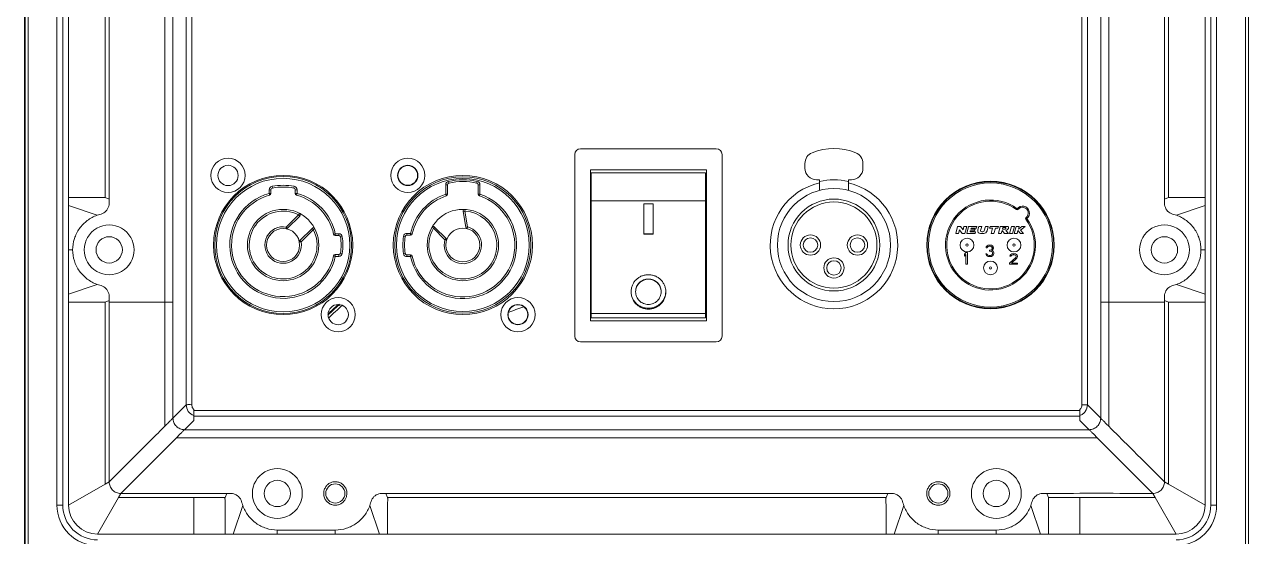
# Model space of a CAD drawing. Header units: millimetres. Extents: x 0 to 2382, y 0 to 1684.
# Drawn here: x 981.2 to 1192.3, y 941.8 to 1030 of the extents above; entities that cross this region are included whole.
import ezdxf

# ---------------------------------------------------------------- set-up
doc = ezdxf.new("R2010")
doc.units = ezdxf.units.MM
doc.layers.get('0').update_dxf_attribs({"lineweight": 13})

msp = doc.modelspace()

# ---------------------------------------------------------------- linework, layer by layer
for p, q in [((981.15, 744.17), (981.15, 1374.18)), ((1192.26, 733.68), (1192.26, 1367.81)), ((981.26, 733.68), (981.26, 1365.81)), ((981.76, 1348.61), (981.76, 769.74)), ((1191.76, 769.74), (1191.76, 1348.61)), ((986.76, 947.17), (986.76, 1335.17)), ((987.76, 1335.17), (987.76, 947.17)), ((1184.76, 947.17), (1184.76, 1335.17)), ((1185.76, 947.17), (1185.76, 1335.17)), ((1186.76, 1335.17), (1186.76, 947.17)), ((988.76, 982.17), (988.76, 1300.17)), ((1005.37, 1126.78), (1005.37, 982.17)), ((1009.05, 1127.17), (1009.05, 964.47)), ((1010.02, 1127.17), (1010.02, 964.48)), ((1163.5, 964.47), (1163.5, 1127.17)), ((1164.46, 964.47), (1164.46, 1127.17)), ((1168.15, 982.17), (1168.15, 1126.78)), ((1006.76, 1000.17), (1006.76, 1082.17)), ((1166.76, 1082.17), (1166.76, 1000.17)), ((995.76, 1072.46), (995.76, 999.91)), ((1177.76, 1072.46), (1177.76, 999.9)), ((995.06, 1000.17), (995.06, 1072.19)), ((1178.46, 1000.17), (1178.46, 1072.19)), ((1076.06, 976.3), (1076.06, 1007.6)), ((1077.06, 1008.6), (1100.46, 1008.6)), ((1101.46, 1007.6), (1101.46, 976.3)), ((1078.76, 1004.95), (1098.76, 1004.95)), ((1078.76, 978.95), (1078.76, 1004.95)), ((1098.76, 1004.95), (1098.76, 978.95)), ((1115.76, 1006.06), (1115.76, 1005.25)), ((1125.76, 1005.25), (1125.76, 1006.06)), ((1054.28, 1002.97), (1054.34, 1002.68)), ((1059.24, 1002.97), (1059.17, 1002.68)), ((1078.91, 1004.45), (1098.61, 1004.45)), ((1078.91, 1004.45), (1078.91, 979.45)), ((1098.61, 979.45), (1098.61, 1004.45)), ((1117.76, 1003.25), (1118.26, 1003.25)), ((1118.26, 1003.25), (1118.26, 1001.42)), ((1123.26, 1003.25), (1123.76, 1003.25)), ((1123.26, 1001.42), (1123.26, 1003.25)), ((1023.36, 1000.88), (1023.36, 1001.53)), ((1023.66, 1001.53), (1023.36, 1001.53)), ((1023.36, 1000.88), (1023.44, 1000.59)), ((1023.36, 1000.88), (1023.66, 1000.88)), ((1023.66, 1001.53), (1023.66, 1000.88)), ((1023.85, 1002.12), (1023.9, 1001.82)), ((1027.67, 1002.12), (1027.61, 1001.82)), ((1027.86, 1000.88), (1027.86, 1001.53)), ((1028.16, 1001.53), (1027.86, 1001.53)), ((1027.86, 1000.88), (1028.16, 1000.88)), ((1028.16, 1000.88), (1028.08, 1000.59)), ((1028.16, 1001.53), (1028.16, 1000.88)), ((1054.11, 1002.39), (1053.81, 1002.39)), ((1053.81, 1000.77), (1053.81, 1002.39)), ((1053.81, 1000.77), (1054.11, 1000.77)), ((1053.81, 1000.77), (1053.9, 1000.48)), ((1054.11, 1002.39), (1054.11, 1000.77)), ((1059.71, 1002.39), (1059.41, 1002.39)), ((1059.41, 1000.77), (1059.41, 1002.39)), ((1059.41, 1000.77), (1059.71, 1000.77)), ((1059.71, 1000.77), (1059.61, 1000.48)), ((1059.71, 1002.39), (1059.71, 1000.77)), ((1151.16, 1002.4), (1151.16, 1002.35)), ((988.76, 1000.17), (995.06, 1000.17)), ((993.69, 997.13), (988.76, 998.8)), ((995.76, 999.91), (995.06, 1000.17)), ((1006.76, 982.17), (1006.76, 1000.17)), ((1078.91, 999.61), (1098.61, 999.61)), ((1089.56, 999.1), (1087.96, 999.1)), ((1087.96, 993.88), (1087.96, 999.1)), ((1089.56, 999.1), (1089.56, 993.88)), ((1166.76, 1000.17), (1166.76, 982.17)), ((1178.46, 1000.17), (1177.76, 999.9)), ((1178.46, 1000.17), (1184.76, 1000.17)), ((1179.83, 997.13), (1184.76, 998.8)), ((1028.42, 997.21), (1026.31, 995.1)), ((1028.63, 996.99), (1026.53, 994.89)), ((1028.56, 997.47), (1028.42, 997.21)), ((1028.63, 996.99), (1028.42, 997.21)), ((1057.12, 997.84), (1056.82, 997.79)), ((1057.28, 995.07), (1056.82, 997.79)), ((1057.12, 997.84), (1057.13, 998.14)), ((1057.57, 995.12), (1057.12, 997.84)), ((1152.22, 998.1), (1152.33, 998.26)), ((1152.49, 998.14), (1152.33, 998.26)), ((1153.86, 996.46), (1154.02, 996.57)), ((1154.02, 996.57), (1153.9, 996.73)), ((1026.26, 994.8), (1026.31, 995.1)), ((1026.31, 995.1), (1026.53, 994.89)), ((1028.65, 992.77), (1030.76, 994.87)), ((1028.86, 992.55), (1030.97, 994.66)), ((1030.97, 994.66), (1030.76, 994.87)), ((1031.23, 994.8), (1030.97, 994.66)), ((1051.67, 994.89), (1051.41, 995.04)), ((1051.89, 995.1), (1051.67, 994.89)), ((1051.67, 994.89), (1053.66, 992.9)), ((1051.89, 995.1), (1053.88, 993.11)), ((1057.28, 995.07), (1057.57, 995.12)), ((1057.57, 995.12), (1057.5, 994.83)), ((1142.08, 995.21), (1141.76, 994)), ((1142.08, 995.21), (1142.57, 995.21)), ((1142.26, 994), (1142.42, 994.6)), ((1142.42, 994.6), (1142.87, 994)), ((1143.02, 994.61), (1142.57, 995.21)), ((1143.18, 995.21), (1143.02, 994.61)), ((1143.18, 995.21), (1143.68, 995.21)), ((1143.36, 994), (1143.68, 995.21)), ((1143.98, 995.21), (1143.66, 994)), ((1143.98, 995.21), (1145.43, 995.21)), ((1144.24, 994.29), (1144.28, 994.46)), ((1145.01, 994.46), (1144.28, 994.46)), ((1144.36, 994.75), (1144.41, 994.92)), ((1144.36, 994.75), (1145.09, 994.75)), ((1145.36, 994.92), (1144.41, 994.92)), ((1145.01, 994.46), (1145.09, 994.75)), ((1145.36, 994.92), (1145.43, 995.21)), ((1145.73, 995.21), (1145.57, 994.61)), ((1145.73, 995.21), (1146.24, 995.21)), ((1146.05, 994.53), (1146.24, 995.21)), ((1146.88, 995.21), (1146.68, 994.47)), ((1146.88, 995.21), (1147.38, 995.21)), ((1147.18, 994.45), (1147.38, 995.21)), ((1147.68, 995.21), (1147.6, 994.92)), ((1148.11, 994.92), (1147.6, 994.92)), ((1147.68, 995.21), (1149.13, 995.21)), ((1148.11, 994.92), (1147.86, 994)), ((1148.36, 994), (1148.61, 994.92)), ((1149.05, 994.92), (1148.61, 994.92)), ((1149.05, 994.92), (1149.13, 995.21)), ((1149.43, 995.21), (1149.11, 994)), ((1149.43, 995.21), (1150.64, 995.21)), ((1149.61, 994), (1149.75, 994.51)), ((1149.75, 994.51), (1150.2, 994)), ((1149.8, 994.72), (1149.88, 995.01)), ((1150.17, 994.72), (1149.8, 994.72)), ((1149.88, 995.01), (1150.36, 995.01)), ((1150.2, 994.73), (1150.17, 994.72)), ((1150.23, 994.73), (1150.2, 994.73)), ((1150.27, 994.74), (1150.23, 994.73)), ((1150.3, 994.75), (1150.27, 994.74)), ((1150.32, 994.77), (1150.3, 994.75)), ((1150.34, 994.78), (1150.32, 994.77)), ((1150.36, 994.8), (1150.34, 994.78)), ((1150.36, 995.01), (1150.38, 995.01)), ((1150.37, 994.82), (1150.36, 994.8)), ((1150.38, 994.84), (1150.37, 994.82)), ((1150.38, 995.01), (1150.38, 995)), ((1150.38, 995), (1150.39, 994.99)), ((1150.39, 994.86), (1150.38, 994.84)), ((1150.39, 994.99), (1150.4, 994.97)), ((1150.4, 994.88), (1150.39, 994.86)), ((1150.39, 994.51), (1150.54, 994.59)), ((1150.84, 994), (1150.39, 994.51)), ((1150.4, 994.97), (1150.4, 994.96)), ((1150.4, 994.96), (1150.41, 994.94)), ((1150.41, 994.92), (1150.4, 994.9)), ((1150.4, 994.9), (1150.4, 994.88)), ((1150.41, 994.94), (1150.41, 994.92)), ((1150.54, 994.59), (1150.61, 994.63)), ((1150.61, 994.63), (1150.67, 994.67)), ((1150.64, 995.21), (1150.68, 995.21)), ((1150.67, 994.67), (1150.73, 994.71)), ((1150.68, 995.21), (1150.72, 995.2)), ((1150.76, 995.19), (1150.72, 995.2)), ((1150.73, 994.71), (1150.78, 994.75)), ((1150.8, 995.17), (1150.76, 995.19)), ((1150.78, 994.75), (1150.82, 994.79)), ((1150.83, 995.14), (1150.8, 995.17)), ((1150.82, 994.79), (1150.85, 994.84)), ((1150.85, 995.11), (1150.83, 995.14)), ((1150.87, 995.07), (1150.85, 995.11)), ((1150.85, 994.84), (1150.87, 994.89)), ((1150.88, 995.03), (1150.87, 995.07)), ((1150.87, 994.89), (1150.89, 994.95)), ((1150.88, 995.03), (1150.89, 994.99)), ((1150.89, 994.99), (1150.89, 994.94)), ((1151.39, 995.21), (1151.06, 994)), ((1151.39, 995.21), (1151.89, 995.21)), ((1151.56, 994), (1151.89, 995.21)), ((1152.19, 995.21), (1151.86, 994)), ((1152.19, 995.21), (1152.69, 995.21)), ((1152.36, 994), (1152.5, 994.51)), ((1152.5, 994.51), (1152.95, 994)), ((1152.56, 994.74), (1152.69, 995.21)), ((1153.17, 995.21), (1152.56, 994.74)), ((1152.93, 994.57), (1153.76, 995.21)), ((1153.43, 994), (1152.93, 994.57)), ((1153.17, 995.21), (1153.76, 995.21)), ((1028.56, 992.5), (1028.86, 992.55)), ((1028.65, 992.77), (1028.86, 992.55)), ((1034.75, 993.95), (1034.46, 993.88)), ((1034.75, 993.95), (1034.75, 993.65)), ((1034.75, 993.95), (1035.36, 993.95)), ((1035.36, 993.65), (1034.75, 993.65)), ((1035.36, 993.65), (1035.36, 993.95)), ((1035.96, 993.43), (1035.66, 993.39)), ((1046.52, 993.48), (1046.81, 993.44)), ((1047.11, 994), (1047.73, 994)), ((1047.11, 994), (1047.11, 993.7)), ((1047.73, 993.7), (1047.11, 993.7)), ((1047.73, 994), (1048.02, 993.93)), ((1047.73, 993.7), (1047.73, 994)), ((1053.66, 992.9), (1053.88, 993.11)), ((1053.66, 992.9), (1053.95, 992.82)), ((1089.56, 993.92), (1087.96, 993.92)), ((1087.96, 993.88), (1089.56, 993.88)), ((1136.86, 992), (1136.86, 992.78)), ((1142.26, 994), (1141.76, 994)), ((1143.36, 994), (1142.87, 994)), ((1145.11, 994), (1143.66, 994)), ((1144.24, 994.29), (1145.19, 994.29)), ((1145.11, 994), (1145.19, 994.29)), ((1146.59, 994), (1146.04, 994)), ((1146.24, 994.29), (1146.45, 994.29)), ((1148.36, 994), (1147.86, 994)), ((1149.61, 994), (1149.11, 994)), ((1150.84, 994), (1150.2, 994)), ((1151.56, 994), (1151.06, 994)), ((1152.36, 994), (1151.86, 994)), ((1153.43, 994), (1152.95, 994)), ((1034.75, 990.05), (1034.46, 990.11)), ((1034.75, 990.35), (1035.36, 990.35)), ((1034.75, 990.35), (1034.75, 990.05)), ((1035.36, 990.05), (1035.36, 990.35)), ((1035.96, 990.56), (1035.66, 990.61)), ((1046.52, 990.51), (1046.81, 990.56)), ((1047.11, 990.3), (1047.73, 990.3)), ((1047.11, 990.3), (1047.11, 990)), ((1047.73, 990), (1047.73, 990.3)), ((1143.53, 990.7), (1143.26, 990.4)), ((1143.26, 990.06), (1143.26, 990.4)), ((1143.26, 990.06), (1143.53, 990.36)), ((1143.53, 990.7), (1143.81, 990.7)), ((1143.53, 988.7), (1143.53, 990.36)), ((1143.81, 990.7), (1143.81, 988.7)), ((1146.96, 990.47), (1147.15, 990.47)), ((1146.96, 990.47), (1147, 990.34)), ((1147.03, 991.7), (1147, 991.53)), ((1147.18, 991.53), (1147, 991.53)), ((1147, 990.34), (1147.07, 990.21)), ((1147.18, 991.87), (1147.03, 991.7)), ((1147.07, 990.21), (1147.18, 990.13)), ((1147.18, 990.38), (1147.15, 990.47)), ((1147.33, 991.96), (1147.18, 991.87)), ((1147.18, 991.53), (1147.26, 991.66)), ((1147.26, 990.3), (1147.18, 990.38)), ((1147.18, 990.13), (1147.33, 990.04)), ((1147.26, 991.66), (1147.37, 991.74)), ((1147.33, 990.25), (1147.26, 990.3)), ((1147.6, 992), (1147.33, 991.96)), ((1147.52, 990.21), (1147.33, 990.25)), ((1147.37, 991.74), (1147.56, 991.79)), ((1147.52, 990.21), (1147.75, 990.21)), ((1147.71, 991.79), (1147.56, 991.79)), ((1147.56, 991.1), (1147.71, 991.1)), ((1147.56, 990.93), (1147.56, 991.1)), ((1147.71, 990.93), (1147.56, 990.93)), ((1147.6, 992), (1147.67, 992)), ((1147.93, 991.96), (1147.67, 992)), ((1147.71, 991.79), (1147.9, 991.74)), ((1147.93, 991.19), (1147.71, 991.1)), ((1147.71, 990.93), (1147.93, 990.89)), ((1147.93, 990.25), (1147.75, 990.21)), ((1147.9, 991.74), (1148.01, 991.66)), ((1148.08, 991.87), (1147.93, 991.96)), ((1148.01, 991.28), (1147.93, 991.19)), ((1147.93, 990.89), (1148.05, 990.81)), ((1148.01, 990.3), (1147.93, 990.25)), ((1147.93, 990.04), (1148.08, 990.13)), ((1148.01, 991.66), (1148.08, 991.53)), ((1148.08, 991.45), (1148.01, 991.28)), ((1148.01, 991.02), (1148.16, 991.15)), ((1148.2, 990.93), (1148.01, 991.02)), ((1148.08, 990.38), (1148.01, 990.3)), ((1148.05, 990.81), (1148.12, 990.64)), ((1148.23, 991.7), (1148.08, 991.87)), ((1148.08, 991.45), (1148.08, 991.53)), ((1148.12, 990.47), (1148.08, 990.38)), ((1148.08, 990.13), (1148.2, 990.21)), ((1148.12, 990.47), (1148.12, 990.64)), ((1148.16, 991.15), (1148.23, 991.28)), ((1148.27, 990.81), (1148.2, 990.93)), ((1148.2, 990.21), (1148.27, 990.34)), ((1148.27, 991.53), (1148.23, 991.7)), ((1148.23, 991.28), (1148.27, 991.45)), ((1148.27, 991.53), (1148.27, 991.45)), ((1148.31, 990.64), (1148.27, 990.81)), ((1148.27, 990.34), (1148.31, 990.47)), ((1148.31, 990.64), (1148.31, 990.47)), ((1151.13, 990.23), (1151.1, 990.08)), ((1151.28, 990.38), (1151.13, 990.23)), ((1151.43, 990.46), (1151.28, 990.38)), ((1151.28, 990.08), (1151.36, 990.19)), ((1151.36, 990.19), (1151.47, 990.27)), ((1151.7, 990.5), (1151.43, 990.46)), ((1151.47, 990.27), (1151.66, 990.31)), ((1151.81, 990.31), (1151.66, 990.31)), ((1151.7, 990.5), (1151.85, 990.5)), ((1151.81, 990.31), (1152, 990.27)), ((1152.07, 990.46), (1151.85, 990.5)), ((1152, 990.27), (1152.11, 990.19)), ((1152.22, 990.38), (1152.07, 990.46)), ((1152.11, 990.19), (1152.18, 990.08)), ((1152.37, 990.23), (1152.22, 990.38)), ((1152.41, 990.08), (1152.37, 990.23)), ((1158.66, 992), (1158.66, 991.22)), ((1035.36, 990.05), (1034.75, 990.05)), ((1047.73, 990), (1047.11, 990)), ((1047.73, 990), (1048.02, 990.06)), ((1143.81, 988.7), (1143.53, 988.7)), ((1147.33, 990.04), (1147.48, 990)), ((1147.78, 990), (1147.48, 990)), ((1147.78, 990), (1147.93, 990.04)), ((1152.11, 989.85), (1151.06, 988.89)), ((1151.06, 988.7), (1151.06, 988.89)), ((1152.41, 988.7), (1151.06, 988.7)), ((1151.28, 990.08), (1151.1, 990.08)), ((1151.36, 988.89), (1152.3, 989.73)), ((1151.36, 988.89), (1152.41, 988.89)), ((1152.18, 990), (1152.11, 989.85)), ((1152.18, 990), (1152.18, 990.08)), ((1152.3, 989.73), (1152.37, 989.85)), ((1152.37, 989.85), (1152.41, 990)), ((1152.41, 990.08), (1152.41, 990)), ((1152.41, 988.89), (1152.41, 988.7)), ((993.69, 985.22), (988.76, 983.55)), ((1179.83, 985.22), (1184.76, 983.55)), ((988.75, 947.17), (988.75, 982.17)), ((995.06, 982.17), (988.75, 982.17)), ((995.06, 982.17), (995.76, 982.44)), ((995.06, 950.78), (995.06, 982.17)), ((995.76, 982.17), (995.76, 982.44)), ((995.76, 951.17), (995.76, 982.17)), ((995.76, 982.17), (1006.76, 982.17)), ((1005.37, 960.78), (1005.37, 982.17)), ((1006.76, 962.17), (1006.76, 982.17)), ((1035.34, 981.66), (1035.49, 981.79)), ((1035.45, 981.55), (1035.59, 981.68)), ((1177.76, 982.17), (1166.76, 982.17)), ((1166.76, 962.17), (1166.76, 982.17)), ((1168.15, 960.78), (1168.16, 982.17)), ((1177.76, 982.44), (1178.46, 982.17)), ((1177.76, 982.44), (1177.76, 982.17)), ((1177.76, 951.17), (1177.76, 982.17)), ((1184.77, 982.17), (1178.45, 982.17)), ((1178.46, 982.17), (1178.46, 950.78)), ((1078.91, 980.21), (1098.61, 980.21)), ((1098.76, 978.95), (1078.76, 978.95)), ((1098.61, 979.45), (1078.91, 979.45)), ((1100.46, 975.3), (1077.06, 975.3)), ((1009.05, 964.47), (1006.76, 962.17)), ((1010.36, 963.66), (1010.36, 963.45)), ((1010.36, 963.45), (1163.16, 963.45)), ((1010.36, 961.87), (1010.36, 963.45)), ((1163.16, 963.45), (1163.16, 963.66)), ((1163.16, 963.45), (1163.16, 961.87)), ((1163.5, 964.47), (1164.46, 964.47)), ((1166.76, 962.17), (1164.46, 964.47)), ((1008.76, 960.17), (1010.36, 961.78)), ((1010.36, 962.47), (1163.16, 962.47)), ((1163.16, 961.78), (1164.76, 960.17)), ((997.76, 949.17), (1007.37, 958.78)), ((1007.37, 958.78), (1166.15, 958.78)), ((1025.76, 960.17), (1008.76, 960.17)), ((1034.76, 960.17), (1025.76, 960.17)), ((1043.76, 960.17), (1034.76, 960.17)), ((1138.76, 960.17), (1043.76, 960.17)), ((1147.76, 960.17), (1138.76, 960.17)), ((1164.76, 960.17), (1147.76, 960.17)), ((1166.15, 958.78), (1175.76, 949.17)), ((995.06, 950.78), (988.75, 947.17)), ((995.76, 951.17), (995.06, 950.78)), ((1178.46, 950.78), (1177.76, 951.17)), ((1184.77, 947.17), (1178.45, 950.78)), ((993.76, 942.17), (997.36, 948.47)), ((997.36, 948.47), (997.76, 949.17)), ((1010.36, 948.47), (997.36, 948.47)), ((997.76, 949.17), (1016.03, 949.17)), ((1015.76, 948.47), (1010.36, 948.47)), ((1010.36, 942.17), (1010.36, 948.47)), ((1016.03, 949.17), (1015.76, 948.47)), ((1043.77, 948.47), (1043.49, 949.17)), ((1043.49, 949.17), (1043.76, 949.17)), ((1129.76, 949.17), (1043.76, 949.17)), ((1043.77, 948.47), (1129.76, 948.47)), ((1130.03, 949.17), (1129.76, 948.47)), ((1129.76, 949.17), (1130.03, 949.17)), ((1157.76, 948.48), (1157.49, 949.18)), ((1163.16, 948.48), (1157.76, 948.48)), ((1176.16, 948.48), (1163.16, 948.48)), ((1163.16, 942.17), (1163.16, 948.47)), ((1175.76, 949.18), (1176.16, 948.48)), ((1176.16, 948.47), (1179.76, 942.17)), ((986.76, 947.17), (987.76, 947.17)), ((1015.76, 942.17), (1015.76, 947.18)), ((1018.8, 947.1), (1017.13, 942.17)), ((1040.72, 947.1), (1042.38, 942.17)), ((1132.8, 947.1), (1131.13, 942.17)), ((1154.72, 947.1), (1156.38, 942.17)), ((1157.76, 947.18), (1157.76, 942.17)), ((1185.76, 947.17), (1186.76, 947.17)), ((1179.76, 942.17), (993.76, 942.17)), ((1024.76, 942.87), (1034.76, 942.87)), ((1024.76, 942.87), (1024.76, 942.17)), ((1034.76, 942.17), (1034.76, 942.87)), ((1138.76, 942.87), (1148.76, 942.87)), ((1138.76, 942.87), (1138.76, 942.17)), ((1148.76, 942.17), (1148.76, 942.87))]:
    msp.add_line(p, q)
for points in [[(997.76, 949.17), (1001.04, 952.45), (1004.25, 955.66), (1007.37, 958.78)], [(1166.15, 958.78), (1169.27, 955.66), (1172.48, 952.46), (1175.76, 949.17)]]:
    msp.add_lwpolyline(points)
for centre, radius in [((1016.26, 1004), 2.95), ((1016.26, 1004), 1.75), ((1047.26, 1004), 2.95), ((1047.26, 1004), 1.75), ((1047.26, 1004), 1.7), ((1025.76, 992), 12), ((1025.76, 992), 11.8), ((1025.76, 992), 11.5), ((1056.76, 992), 12), ((1056.76, 992), 11.75), ((1056.76, 992), 11.45), ((1147.76, 992), 11), ((1147.76, 992), 10.9), ((1120.76, 992), 9.75), ((1147.76, 992), 10.7), ((1120.76, 992), 7.92), ((1120.76, 992), 7.42), ((1025.76, 992), 6.15), ((1056.76, 992), 6.15), ((1025.76, 992), 2.85), ((1056.76, 992), 2.92), ((995.76, 991.17), 2.27), ((1116.71, 992), 1.75), ((1116.71, 992), 1.25), ((1124.81, 992), 1.75), ((1124.81, 992), 1.25), ((1143.71, 992), 1.19), ((1151.81, 992), 1.19), ((1177.76, 991.17), 2.27), ((1143.71, 992), 0.19), ((1151.81, 992), 0.19), ((1120.76, 988.05), 1.75), ((1120.76, 988.05), 1.25), ((1147.76, 988.05), 1.19), ((1147.76, 988.05), 0.19), ((1035.26, 980), 2.95), ((1035.26, 980), 1.75), ((1066.26, 980), 2.95), ((1066.26, 980), 1.75), ((1066.26, 980), 1.7), ((1024.76, 949.17), 2.27), ((1034.76, 949.17), 1.65), ((1138.76, 949.17), 1.65), ((1148.76, 949.17), 2.27)]:
    msp.add_circle(centre, radius)
for centre, radius, start, end in [((1077.06, 1007.6), 1, 90, 180), ((1100.46, 1007.6), 1, 0, 90), ((1117.76, 1006.06), 2, 112.0243, 180), ((1120.76, 998.65), 10, 67.9757, 112.0243), ((1123.76, 1006.06), 2, 0, 67.9757), ((1117.76, 1005.25), 2, 180, 270), ((1123.76, 1005.25), 2, 270, 0), ((1054.41, 1002.39), 0.6, 102.7476, 180), ((1056.76, 992), 11.25, 77.2524, 102.7476), ((1056.76, 992), 10.95, 77.2524, 102.7476), ((1059.11, 1002.39), 0.6, 0, 77.2524), ((1120.76, 992), 11.25, 77.1604, 102.8396), ((1025.76, 992), 9.2, 105.1217, 347.763), ((1023.96, 1001.53), 0.6, 100.6942, 180), ((1023.36, 1000.88), 0.3, 285.1217, 360), ((1023.96, 1001.53), 0.3, 100.6942, 180), ((1025.76, 992), 10.3, 79.3058, 100.6942), ((1025.76, 992), 10, 79.3058, 100.6942), ((1027.56, 1001.53), 0.3, 0, 79.3058), ((1027.56, 1001.53), 0.6, 0, 79.3058), ((1028.16, 1000.88), 0.3, 180, 254.8783), ((1025.76, 992), 9.2, 12.237, 74.8783), ((1056.76, 992), 9.25, 108.5976, 167.5131), ((1056.76, 992), 9.25, 192.4869, 71.4024), ((1053.81, 1000.77), 0.3, 288.5976, 0), ((1054.41, 1002.39), 0.3, 102.7476, 180), ((1059.11, 1002.39), 0.3, 0, 77.2524), ((1059.71, 1000.77), 0.3, 180, 251.4024), ((1120.76, 992), 11, 103.1366, 76.8634), ((1025.76, 992), 8.9, 105.1217, 347.763), ((1025.76, 992), 8.9, 12.237, 74.8783), ((1056.76, 992), 8.95, 192.4869, 71.4024), ((1056.76, 992), 8.95, 108.5976, 167.5131), ((1147.76, 992), 7.76, 53.8428, 36.1573), ((1147.76, 992), 7.56, 53.8427, 36.1573), ((1153.27, 997.51), 1.2, 308.4629, 141.5371), ((1025.76, 992), 5.85, 62.9202, 27.0798), ((1028.42, 997.21), 0.3, 315, 62.9202), ((1056.76, 992), 5.85, 150.3644, 86.5075), ((1057.12, 997.84), 0.3, 86.5075, 189.5279), ((1152.33, 998.26), 0.2, 233.8427, 321.5371), ((1153.27, 997.51), 1, 308.4629, 141.5371), ((1154.02, 996.57), 0.2, 128.4629, 216.1573), ((995.76, 991.17), 4.3, 359.9997, 180.0003), ((1025.76, 992), 3.15, 79.8499, 10.1501), ((1026.31, 995.1), 0.3, 259.8499, 315), ((1030.97, 994.66), 0.3, 27.0798, 135), ((1051.67, 994.89), 0.3, 45, 150.3644), ((1056.76, 992), 3.22, 163.7259, 75.4059), ((1057.57, 995.12), 0.3, 189.5279, 255.4059), ((1146.04, 994.48), 0.484, 165, 270), ((1146.24, 994.48), 0.194, 165, 270), ((1146.45, 994.53), 0.242, 270, 345), ((1146.59, 994.6), 0.605, 270, 345), ((1177.76, 991.17), 4.3, 0, 180.0003), ((1028.86, 992.55), 0.3, 135, 190.1501), ((1034.75, 993.95), 0.3, 192.237, 270), ((1035.36, 993.35), 0.6, 8.0001, 90), ((1035.36, 993.35), 0.3, 8.0001, 90), ((1025.76, 992), 10, 351.9999, 8.0001), ((1025.76, 992), 10.3, 351.9999, 8.0001), ((1056.76, 992), 10.35, 171.7444, 188.2556), ((1047.11, 993.4), 0.6, 90, 171.7444), ((1056.76, 992), 10.05, 171.7444, 188.2556), ((1047.11, 993.4), 0.3, 90, 171.7444), ((1047.73, 994), 0.3, 270, 347.5131), ((1053.66, 992.9), 0.3, 343.7259, 45), ((989.11, 978.64), 12.54, 88.4014, 91.5988), ((995.76, 991.17), 4.3, 180, 0.0004), ((1034.75, 990.05), 0.3, 90, 167.763), ((1035.36, 990.65), 0.3, 270, 351.9999), ((1035.36, 990.65), 0.6, 270, 351.9999), ((1047.11, 990.6), 0.6, 188.2556, 270), ((1047.11, 990.6), 0.3, 188.2556, 270), ((1047.73, 990), 0.3, 12.4869, 90), ((1177.76, 991.17), 4.3, 179.9997, 0.0004), ((1184.41, 1003.72), 12.55, 268.403, 271.5981), ((1086.76, 925.17), 76.5, 132.3194, 134.1748), ((1086.73, 925.01), 76.48, 132.2074, 134.0638), ((1086.74, 925.08), 75.99, 131.9176, 134.3943), ((1086.82, 924.45), 60.17, 108.9231, 111.7598), ((1077.06, 976.3), 1, 180, 270), ((1100.46, 976.3), 1, 270, 0), ((1024.76, 949.17), 4.3, 89.9997, 270.0004), ((1024.76, 949.17), 4.3, 270, 90.0003), ((1148.76, 949.17), 4.3, 89.9997, 270.0004), ((1148.76, 949.17), 4.3, 270, 90.0003), ((1166.2, -713.05), 1662.25, 89.67063, 90.30047), ((993.76, 947.17), 7, 180, 269.9992), ((993.76, 947.17), 6, 180, 269.9997), ((993.76, 947.17), 5, 180, 269.9994), ((1179.76, 947.17), 7, 270.0008, 0), ((1179.76, 947.17), 6, 270.0003, 0), ((1179.76, 947.17), 5, 270.0005, 0)]:
    msp.add_arc(centre, radius, start, end)
for points, knots in [([(993.69, 997.13), (993.99, 997.24), (994.65, 997.34), (995.43, 997.99), (995.81, 998.93), (995.75, 999.58), (995.76, 999.91)], [0, 0, 0, 0, 0.250787, 0.499694, 0.748952, 1, 1, 1, 1]), ([(1179.83, 997.13), (1179.52, 997.24), (1178.87, 997.34), (1178.09, 997.99), (1177.7, 998.93), (1177.76, 999.58), (1177.76, 999.91)], [0, 0, 0, 0, 0.250904, 0.499857, 0.748968, 1, 1, 1, 1]), ([(993.69, 997.13), (993.08, 996.92), (992.21, 996.45), (991.23, 995.59), (990.4, 994.6), (989.66, 993.13), (989.45, 991.82), (989.46, 991.17)], [0, 0, 0, 0, 0.249774, 0.374787, 0.499807, 0.749595, 1, 1, 1, 1]), ([(1179.83, 997.13), (1180.44, 996.91), (1181.6, 996.29), (1182.97, 994.89), (1183.86, 993.13), (1184.06, 991.82), (1184.06, 991.17)], [0, 0, 0, 0, 0.249964, 0.499455, 0.7494, 1, 1, 1, 1]), ([(993.69, 985.22), (993.08, 985.43), (991.92, 986.06), (990.54, 987.46), (989.66, 989.22), (989.45, 990.53), (989.46, 991.17)], [0, 0, 0, 0, 0.249964, 0.499455, 0.7494, 1, 1, 1, 1]), ([(1179.83, 985.22), (1180.44, 985.43), (1181.31, 985.9), (1182.29, 986.76), (1183.12, 987.75), (1183.86, 989.22), (1184.06, 990.53), (1184.06, 991.17)], [0, 0, 0, 0, 0.249774, 0.374787, 0.499807, 0.749595, 1, 1, 1, 1]), ([(1085.76, 983.93), (1085.76, 984.13), (1085.8, 984.51), (1085.97, 985.07), (1086.25, 985.59), (1086.62, 986.04), (1087.08, 986.41), (1087.6, 986.68), (1088.17, 986.85), (1088.56, 986.89), (1088.76, 986.89)], [0, 0, 0, 0, 0.124211, 0.248418, 0.37279, 0.497472, 0.622562, 0.748076, 0.873947, 1, 1, 1, 1]), ([(1088.76, 986.14), (1088.62, 986.14), (1088.33, 986.12), (1087.91, 986), (1087.53, 985.8), (1087.19, 985.53), (1086.92, 985.21), (1086.71, 984.83), (1086.59, 984.43), (1086.56, 984.15), (1086.56, 984.01)], [0, 0, 0, 0, 0.126882, 0.253508, 0.379578, 0.504962, 0.629586, 0.753514, 0.876904, 1, 1, 1, 1]), ([(1086.56, 983.93), (1086.56, 984.08), (1086.59, 984.36), (1086.71, 984.77), (1086.92, 985.15), (1087.19, 985.48), (1087.53, 985.75), (1087.91, 985.95), (1088.33, 986.07), (1088.61, 986.1), (1088.76, 986.1)], [0, 0, 0, 0, 0.124182, 0.248398, 0.372803, 0.497521, 0.622639, 0.748147, 0.874001, 1, 1, 1, 1]), ([(1088.76, 986.89), (1088.95, 986.89), (1089.35, 986.85), (1089.91, 986.68), (1090.44, 986.41), (1090.89, 986.04), (1091.27, 985.59), (1091.55, 985.07), (1091.72, 984.51), (1091.76, 984.13), (1091.76, 983.93)], [0, 0, 0, 0, 0.126052, 0.251922, 0.377437, 0.502527, 0.627209, 0.751581, 0.875789, 1, 1, 1, 1]), ([(1090.96, 984.01), (1090.96, 984.15), (1090.93, 984.43), (1090.8, 984.83), (1090.6, 985.21), (1090.32, 985.53), (1089.99, 985.8), (1089.61, 986), (1089.19, 986.12), (1088.9, 986.14), (1088.76, 986.14)], [0, 0, 0, 0, 0.123094, 0.246481, 0.370407, 0.495032, 0.620418, 0.746489, 0.873118, 1, 1, 1, 1]), ([(1088.76, 986.1), (1088.9, 986.1), (1089.19, 986.07), (1089.61, 985.95), (1089.99, 985.75), (1090.33, 985.48), (1090.6, 985.15), (1090.8, 984.77), (1090.93, 984.36), (1090.96, 984.08), (1090.96, 983.93)], [0, 0, 0, 0, 0.126, 0.251852, 0.37736, 0.502477, 0.627194, 0.751599, 0.875817, 1, 1, 1, 1]), ([(993.69, 985.22), (993.99, 985.11), (994.65, 985.01), (995.43, 984.36), (995.81, 983.42), (995.75, 982.77), (995.76, 982.44)], [0, 0, 0, 0, 0.250963, 0.499812, 0.74891, 1, 1, 1, 1]), ([(1088.76, 981.1), (1088.57, 981.1), (1088.18, 981.14), (1087.62, 981.3), (1087.11, 981.56), (1086.65, 981.91), (1086.28, 982.34), (1085.99, 982.84), (1085.81, 983.37), (1085.77, 983.75), (1085.76, 983.93)], [0, 0, 0, 0, 0.126853, 0.253446, 0.379513, 0.504907, 0.629558, 0.753513, 0.876917, 1, 1, 1, 1]), ([(1088.76, 980.95), (1088.56, 980.95), (1088.17, 980.99), (1087.6, 981.16), (1087.08, 981.44), (1086.62, 981.82), (1086.25, 982.27), (1085.97, 982.79), (1085.8, 983.35), (1085.76, 983.74), (1085.76, 983.93)], [0, 0, 0, 0, 0.125729, 0.251387, 0.376871, 0.502111, 0.627054, 0.751671, 0.875967, 1, 1, 1, 1]), ([(1088.76, 981.75), (1088.61, 981.75), (1088.33, 981.78), (1087.91, 981.9), (1087.53, 982.11), (1087.19, 982.38), (1086.92, 982.72), (1086.71, 983.1), (1086.59, 983.51), (1086.56, 983.79), (1086.56, 983.93)], [0, 0, 0, 0, 0.125761, 0.251457, 0.376943, 0.502171, 0.627079, 0.751664, 0.875947, 1, 1, 1, 1]), ([(1090.96, 983.93), (1090.96, 983.79), (1090.93, 983.51), (1090.8, 983.1), (1090.6, 982.72), (1090.33, 982.38), (1089.99, 982.11), (1089.61, 981.9), (1089.19, 981.78), (1088.9, 981.75), (1088.76, 981.75)], [0, 0, 0, 0, 0.12405, 0.248331, 0.372915, 0.497824, 0.623054, 0.748541, 0.874239, 1, 1, 1, 1]), ([(1091.76, 983.93), (1091.76, 983.74), (1091.72, 983.35), (1091.55, 982.79), (1091.27, 982.27), (1090.9, 981.82), (1090.44, 981.44), (1089.92, 981.16), (1089.35, 980.99), (1088.96, 980.95), (1088.76, 980.95)], [0, 0, 0, 0, 0.124032, 0.248327, 0.372942, 0.497885, 0.623127, 0.748612, 0.874271, 1, 1, 1, 1]), ([(1091.76, 983.93), (1091.75, 983.75), (1091.7, 983.37), (1091.52, 982.84), (1091.24, 982.34), (1090.86, 981.91), (1090.41, 981.56), (1089.89, 981.3), (1089.34, 981.14), (1088.95, 981.1), (1088.76, 981.1)], [0, 0, 0, 0, 0.123081, 0.246483, 0.370437, 0.495087, 0.620482, 0.74655, 0.873146, 1, 1, 1, 1]), ([(1177.76, 982.44), (1177.76, 982.77), (1177.7, 983.42), (1178.09, 984.36), (1178.87, 985.01), (1179.52, 985.11), (1179.83, 985.22)], [0, 0, 0, 0, 0.251081, 0.500199, 0.749066, 1, 1, 1, 1]), ([(1010.02, 964.48), (1009.82, 964.49), (1009.54, 964.49), (1009.22, 964.48), (1009.1, 964.47), (1009.05, 964.47)], [0, 0, 0, 0, 0.629929, 0.860394, 1, 1, 1, 1]), ([(1009.05, 964.47), (1009.05, 964.07), (1009.3, 963.25), (1009.98, 962.73), (1010.36, 962.59)], [0, 0, 0, 0, 0.499355, 1, 1, 1, 1]), ([(1010.17, 963.88), (1010.11, 963.96), (1010.03, 964.16), (1010.01, 964.38), (1010.02, 964.48)], [0, 0, 0, 0, 0.499896, 1, 1, 1, 1]), ([(1163.5, 964.47), (1163.51, 964.32), (1163.46, 964.01), (1163.27, 963.75), (1163.16, 963.66)], [0, 0, 0, 0, 0.500445, 1, 1, 1, 1]), ([(1164.47, 964.47), (1164.47, 964.07), (1164.27, 963.45), (1163.71, 962.86), (1163.35, 962.66), (1163.16, 962.59)], [0, 0, 0, 0, 0.496836, 0.74853, 1, 1, 1, 1]), ([(1005.37, 960.78), (1004.58, 959.98), (1003.19, 958.6), (1001.19, 956.61), (998.78, 954.19), (996.96, 952.39), (995.76, 951.17)], [0, 0, 0, 0, 0.247302, 0.434379, 0.622395, 1, 1, 1, 1]), ([(1006.75, 962.17), (1006.74, 962.15), (1006.69, 962.1), (1006.59, 962), (1006.45, 961.85), (1006.2, 961.6), (1005.83, 961.24), (1005.53, 960.94), (1005.37, 960.78)], [0, 0, 0, 0, 0.03563, 0.109231, 0.214384, 0.344378, 0.654431, 1, 1, 1, 1]), ([(1008.76, 960.17), (1008.5, 960.17), (1007.97, 960.28), (1007.31, 960.72), (1006.86, 961.39), (1006.76, 961.91), (1006.76, 962.17)], [0, 0, 0, 0, 0.250009, 0.499989, 0.749978, 1, 1, 1, 1]), ([(1010.36, 961.87), (1010.36, 961.87), (1010.35, 961.85), (1010.36, 961.82), (1010.37, 961.8), (1010.37, 961.78), (1010.36, 961.78)], [0, 0, 0, 0, 0.252596, 0.5049, 0.755981, 1, 1, 1, 1]), ([(1163.16, 961.87), (1163.16, 961.87), (1163.17, 961.85), (1163.16, 961.83), (1163.14, 961.8), (1163.15, 961.79), (1163.16, 961.78)], [0, 0, 0, 0, 0.249629, 0.500504, 0.753914, 1, 1, 1, 1]), ([(1164.76, 960.17), (1165.02, 960.17), (1165.55, 960.28), (1166.21, 960.72), (1166.65, 961.39), (1166.76, 961.91), (1166.76, 962.17)], [0, 0, 0, 0, 0.250012, 0.500016, 0.750006, 1, 1, 1, 1]), ([(1166.76, 962.17), (1166.77, 962.15), (1166.83, 962.1), (1166.93, 961.99), (1167.07, 961.85), (1167.32, 961.6), (1167.68, 961.24), (1167.98, 960.94), (1168.15, 960.78)], [0, 0, 0, 0, 0.036833, 0.113923, 0.220639, 0.349672, 0.655651, 1, 1, 1, 1]), ([(1177.76, 951.17), (1176.96, 951.99), (1175.54, 953.39), (1173.53, 955.4), (1171.13, 957.8), (1169.33, 959.58), (1168.15, 960.78)], [0, 0, 0, 0, 0.251884, 0.440362, 0.628098, 1, 1, 1, 1]), ([(1008.76, 960.17), (1008.74, 960.16), (1008.69, 960.11), (1008.58, 960.01), (1008.44, 959.86), (1008.26, 959.68), (1008.06, 959.48), (1007.76, 959.17), (1007.53, 958.94), (1007.37, 958.78)], [0, 0, 0, 0, 0.036269, 0.111071, 0.217553, 0.347673, 0.495195, 0.655542, 1, 1, 1, 1]), ([(1166.15, 958.78), (1165.99, 958.94), (1165.76, 959.17), (1165.45, 959.48), (1165.25, 959.68), (1165.08, 959.86), (1164.93, 960.01), (1164.83, 960.11), (1164.78, 960.16), (1164.76, 960.17)], [0, 0, 0, 0, 0.344357, 0.504787, 0.652514, 0.782849, 0.88943, 0.964191, 1, 1, 1, 1]), ([(997.76, 949.17), (997.5, 949.17), (996.97, 949.28), (996.31, 949.72), (995.86, 950.39), (995.76, 950.91), (995.76, 951.17)], [0, 0, 0, 0, 0.249955, 0.499983, 0.750022, 1, 1, 1, 1]), ([(1036.61, 949.94), (1036.53, 950.12), (1036.33, 950.47), (1035.9, 950.87), (1035.36, 951.13), (1034.77, 951.23), (1034.18, 951.14), (1033.64, 950.89), (1033.2, 950.49), (1033, 950.15), (1032.92, 949.97)], [0, 0, 0, 0, 0.125047, 0.249922, 0.374949, 0.499996, 0.625038, 0.750034, 0.874941, 1, 1, 1, 1]), ([(1140.61, 949.94), (1140.53, 950.12), (1140.33, 950.47), (1139.9, 950.87), (1139.36, 951.13), (1138.77, 951.23), (1138.18, 951.14), (1137.64, 950.89), (1137.2, 950.49), (1137, 950.15), (1136.92, 949.97)], [0, 0, 0, 0, 0.125047, 0.249922, 0.374949, 0.499996, 0.625038, 0.750034, 0.874941, 1, 1, 1, 1]), ([(1175.76, 949.17), (1176.02, 949.17), (1176.54, 949.28), (1177.21, 949.72), (1177.66, 950.39), (1177.76, 950.91), (1177.76, 951.17)], [0, 0, 0, 0, 0.249928, 0.499909, 0.749955, 1, 1, 1, 1]), ([(1015.76, 948.47), (1015.77, 948.47), (1015.78, 948.45), (1015.77, 948.41), (1015.74, 948.4), (1015.73, 948.39)], [0, 0, 0, 0, 0.255834, 0.493085, 1, 1, 1, 1]), ([(1015.73, 948.39), (1015.73, 948.29), (1015.74, 948.04), (1015.76, 947.63), (1015.76, 947.33), (1015.76, 947.18)], [0, 0, 0, 0, 0.250023, 0.625006, 1, 1, 1, 1]), ([(1018.8, 947.1), (1018.69, 947.41), (1018.6, 948.06), (1017.94, 948.85), (1017.01, 949.23), (1016.35, 949.17), (1016.03, 949.17)], [0, 0, 0, 0, 0.250795, 0.499707, 0.748958, 1, 1, 1, 1]), ([(1032.91, 948.41), (1032.98, 948.23), (1033.18, 947.88), (1033.62, 947.48), (1034.15, 947.22), (1034.74, 947.12), (1035.33, 947.21), (1035.87, 947.46), (1036.32, 947.86), (1036.52, 948.2), (1036.6, 948.38)], [0, 0, 0, 0, 0.125048, 0.249921, 0.374948, 0.499995, 0.625037, 0.750034, 0.874939, 1, 1, 1, 1]), ([(1040.72, 947.1), (1040.83, 947.41), (1040.92, 948.06), (1041.57, 948.85), (1042.51, 949.23), (1043.16, 949.17), (1043.49, 949.17)], [0, 0, 0, 0, 0.250791, 0.499715, 0.74897, 1, 1, 1, 1]), ([(1043.8, 948.37), (1043.79, 948.38), (1043.77, 948.39), (1043.75, 948.41), (1043.74, 948.45), (1043.76, 948.47), (1043.77, 948.47)], [0, 0, 0, 0, 0.249825, 0.509608, 0.744114, 1, 1, 1, 1]), ([(1043.8, 948.37), (1043.78, 947.34), (1043.75, 945.79), (1043.76, 943.72), (1043.77, 942.69), (1043.76, 942.17)], [0, 0, 0, 0, 0.50042, 0.750959, 1, 1, 1, 1]), ([(1129.76, 948.47), (1129.77, 948.47), (1129.78, 948.45), (1129.77, 948.42), (1129.75, 948.41), (1129.74, 948.4), (1129.73, 948.39)], [0, 0, 0, 0, 0.253941, 0.488943, 0.750281, 1, 1, 1, 1]), ([(1129.76, 942.17), (1129.75, 942.69), (1129.76, 943.73), (1129.76, 945.28), (1129.75, 946.84), (1129.73, 947.87), (1129.73, 948.39)], [0, 0, 0, 0, 0.249045, 0.499581, 0.750023, 1, 1, 1, 1]), ([(1132.8, 947.1), (1132.69, 947.41), (1132.6, 948.06), (1131.94, 948.85), (1131.01, 949.23), (1130.35, 949.17), (1130.03, 949.17)], [0, 0, 0, 0, 0.25079, 0.499697, 0.748955, 1, 1, 1, 1]), ([(1136.91, 948.41), (1136.98, 948.23), (1137.18, 947.88), (1137.62, 947.48), (1138.15, 947.22), (1138.74, 947.12), (1139.33, 947.21), (1139.87, 947.46), (1140.32, 947.86), (1140.52, 948.2), (1140.6, 948.38)], [0, 0, 0, 0, 0.125048, 0.249921, 0.374948, 0.499995, 0.625037, 0.750034, 0.874939, 1, 1, 1, 1]), ([(1157.49, 949.18), (1157.32, 949.18), (1157, 949.18), (1156.35, 949.17), (1155.57, 948.84), (1154.92, 948.06), (1154.83, 947.41), (1154.72, 947.1)], [0, 0, 0, 0, 0.125579, 0.251134, 0.500353, 0.749239, 1, 1, 1, 1]), ([(1157.76, 948.47), (1157.75, 948.47), (1157.74, 948.45), (1157.75, 948.41), (1157.77, 948.4), (1157.79, 948.39)], [0, 0, 0, 0, 0.255825, 0.493333, 1, 1, 1, 1]), ([(1157.79, 948.39), (1157.78, 948.29), (1157.77, 948.04), (1157.74, 947.63), (1157.75, 947.33), (1157.76, 947.18)], [0, 0, 0, 0, 0.250048, 0.625015, 1, 1, 1, 1]), ([(1018.8, 947.1), (1019.02, 946.5), (1019.49, 945.62), (1020.34, 944.65), (1021.34, 943.81), (1022.81, 943.08), (1024.11, 942.87), (1024.76, 942.87)], [0, 0, 0, 0, 0.249777, 0.37479, 0.499804, 0.749591, 1, 1, 1, 1]), ([(1040.72, 947.1), (1040.5, 946.5), (1039.88, 945.34), (1038.47, 943.96), (1036.71, 943.08), (1035.41, 942.87), (1034.76, 942.87)], [0, 0, 0, 0, 0.249928, 0.499472, 0.749406, 1, 1, 1, 1]), ([(1138.76, 942.87), (1138.11, 942.87), (1136.81, 943.08), (1135.04, 943.96), (1133.64, 945.34), (1133.02, 946.5), (1132.8, 947.1)], [0, 0, 0, 0, 0.250607, 0.500539, 0.750068, 1, 1, 1, 1]), ([(1154.72, 947.1), (1154.5, 946.5), (1154.03, 945.62), (1153.18, 944.65), (1152.18, 943.81), (1150.71, 943.08), (1149.41, 942.87), (1148.76, 942.87)], [0, 0, 0, 0, 0.249788, 0.374802, 0.499809, 0.749589, 1, 1, 1, 1])]:
    msp.add_open_spline(points, degree=3, knots=knots)
for points in [[(1010.36, 963.66), (1010.28, 963.72), (1010.22, 963.79), (1010.17, 963.88)], [(1032.76, 949.17), (1032.75, 948.91), (1032.81, 948.65), (1032.91, 948.41)], [(1032.92, 949.97), (1032.81, 949.72), (1032.76, 949.44), (1032.76, 949.17)], [(1036.6, 948.38), (1036.7, 948.63), (1036.76, 948.91), (1036.76, 949.17)], [(1036.76, 949.17), (1036.76, 949.44), (1036.71, 949.7), (1036.61, 949.94)], [(1136.76, 949.17), (1136.75, 948.91), (1136.81, 948.65), (1136.91, 948.41)], [(1136.92, 949.97), (1136.81, 949.72), (1136.76, 949.44), (1136.76, 949.17)], [(1140.6, 948.38), (1140.7, 948.63), (1140.76, 948.91), (1140.76, 949.17)], [(1140.76, 949.17), (1140.76, 949.44), (1140.71, 949.7), (1140.61, 949.94)]]:
    msp.add_open_spline(points, degree=3)

doc.saveas('drawing.dxf')
